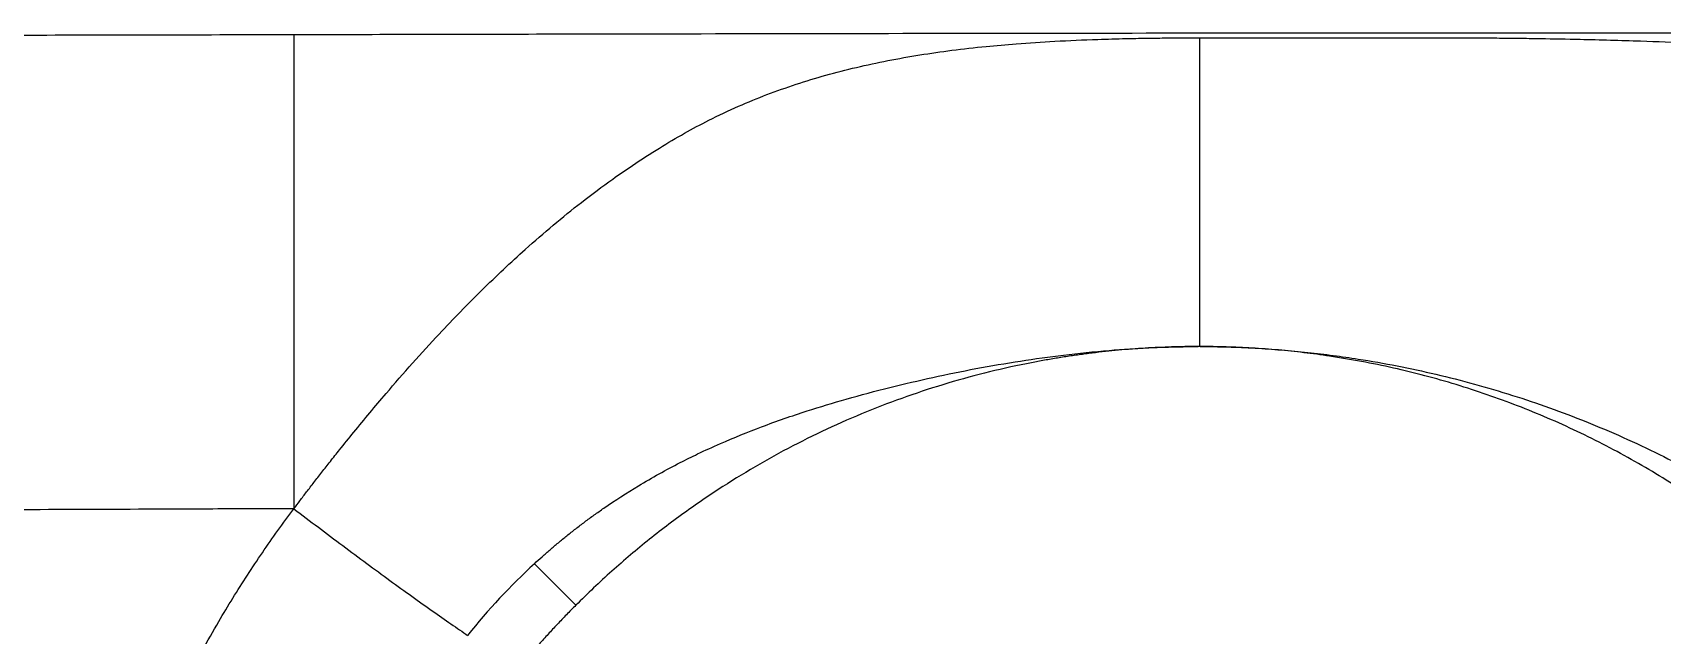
# Model space of a CAD drawing. Extents: x 525 to 609, y 649 to 778.
# Drawn here: x 557.176 to 560.396, y 729.758 to 730.947 of the extents above; entities that cross this region are included whole.
import ezdxf

# ---------------------------------------------------------------- set-up
doc = ezdxf.new("R2010")
doc.units = 0
doc.header["$MEASUREMENT"] = 0
doc.layers.add('1', color=4, linetype='Continuous')

# ---------------------------------------------------------------- blocks, each defined once
blk = doc.blocks.new('JETSETTER')
at = {"layer": '1', "color": 3, "linetype": 'Continuous', "lineweight": 25}
for p, q in [((34.3545, 61.2036), (34.3519, 61.2036)), ((34.3555, 61.2036), (34.3545, 61.2036))]:
    blk.add_line(p, q, dxfattribs=at)
for points, knots in [([(30.4836, 61.8154), (30.525, 61.8155), (30.6127, 61.8156), (30.7862, 61.8158), (31.0919, 61.8163), (31.5246, 61.8171), (32.045, 61.8182), (32.3919, 61.8189), (32.5654, 61.8193)], [0, 0, 0, 0, 0.059603, 0.126444, 0.249999, 0.5, 0.75, 1, 1, 1, 1]), ([(32.5654, 61.8193), (32.7302, 61.8196), (33.0455, 61.8203), (33.5132, 61.8212), (33.9657, 61.8219), (34.4347, 61.8225), (34.9001, 61.8229), (35.2795, 61.8229), (35.5541, 61.8228), (35.7401, 61.8226), (35.9212, 61.8224), (36.0972, 61.8221), (36.2129, 61.8218), (36.27, 61.8217)], [0, 0, 0, 0, 0.133493, 0.255331, 0.37879, 0.5, 0.635063, 0.755647, 0.807196, 0.857404, 0.906273, 0.953805, 1, 1, 1, 1]), ([(32.5654, 61.8193), (32.5654, 61.8139), (32.5654, 61.7907), (32.5654, 61.7257), (32.5654, 61.6354), (32.5654, 61.5231), (32.5654, 61.3902), (32.5654, 61.2378), (32.5654, 61.1241), (32.5654, 61.0061), (32.5654, 60.9449), (32.5654, 60.8836)], [0, 0, 0, 0, 0.125, 0.25, 0.375, 0.5, 0.625, 0.75, 0.875, 0.875, 1, 1, 1, 1]), ([(32.5654, 60.8836), (32.5694, 60.8889), (32.5777, 60.9), (32.5909, 60.9173), (32.6053, 60.936), (32.6209, 60.956), (32.6378, 60.9775), (32.6587, 61.0038), (32.6952, 61.049), (32.7605, 61.1271), (32.845, 61.2218), (32.9368, 61.3161), (33.0302, 61.4038), (33.1163, 61.476), (33.1873, 61.5289), (33.2387, 61.5645), (33.2859, 61.5948), (33.336, 61.6244), (33.3879, 61.6521), (33.4421, 61.6776), (33.4996, 61.7011), (33.5761, 61.7282), (33.6753, 61.7559), (33.7793, 61.7761), (33.8657, 61.7885), (33.9292, 61.7957), (33.997, 61.8016), (34.0704, 61.8064), (34.1431, 61.8095), (34.2034, 61.8112), (34.2475, 61.812), (34.2847, 61.8125), (34.3202, 61.8127), (34.3433, 61.8128), (34.3545, 61.8128)], [0, 0, 0, 0, 0.0084136, 0.0176079, 0.0275835, 0.038341, 0.0498805, 0.0622019, 0.0811942, 0.1239651, 0.1933215, 0.2482881, 0.3037475, 0.3743912, 0.4133145, 0.4376369, 0.4704135, 0.5005335, 0.5291479, 0.5634665, 0.5951259, 0.6268454, 0.6902264, 0.7532026, 0.7837357, 0.8155109, 0.8429206, 0.877103, 0.9142912, 0.9383189, 0.9549329, 0.9707496, 0.9857711, 1, 1, 1, 1]), ([(34.3545, 61.8128), (34.3938, 61.8128), (34.4725, 61.8128), (34.5906, 61.8129), (34.7087, 61.8129), (34.7874, 61.8129), (34.8267, 61.8129)], [0, 0, 0, 0, 0.249994, 0.499999, 0.750024, 1, 1, 1, 1]), ([(34.3545, 61.8128), (34.3545, 61.8073), (34.3545, 61.7984), (34.3545, 61.7753), (34.3545, 61.7469), (34.3545, 61.6901), (34.3545, 61.6198), (34.3545, 61.5361), (34.3545, 61.4383), (34.3545, 61.3637), (34.3545, 61.2855), (34.3545, 61.2446), (34.3545, 61.2036)], [0, 0, 0, 0, 0.125, 0.125, 0.25, 0.375, 0.5, 0.625, 0.75, 0.875, 0.875, 1, 1, 1, 1]), ([(34.8267, 61.8129), (34.8337, 61.8129), (34.8495, 61.8129), (34.8756, 61.8128), (34.907, 61.8127), (34.9436, 61.8124), (34.9844, 61.812), (35.0392, 61.8112), (35.1201, 61.8097), (35.2517, 61.8061), (35.4202, 61.7987), (35.609, 61.784), (35.7917, 61.761), (35.9198, 61.7366), (36.0051, 61.7164), (36.0489, 61.7051), (36.0937, 61.6923), (36.1359, 61.6792), (36.1762, 61.6656), (36.2172, 61.6504), (36.2551, 61.6352), (36.2792, 61.6245), (36.2908, 61.6193)], [0, 0, 0, 0, 0.013029, 0.029288, 0.048779, 0.071501, 0.0975, 0.124971, 0.174247, 0.249542, 0.374172, 0.499071, 0.624214, 0.749477, 0.773364, 0.812128, 0.847229, 0.874764, 0.9089, 0.941153, 0.971521, 1, 1, 1, 1]), ([(33.0404, 60.7751), (33.0454, 60.7798), (33.0557, 60.7891), (33.0715, 60.8029), (33.0878, 60.8167), (33.1047, 60.8305), (33.1221, 60.8442), (33.1401, 60.8579), (33.1586, 60.8714), (33.1934, 60.896), (33.2492, 60.9319), (33.3116, 60.9665), (33.366, 60.9934), (33.4193, 61.0177), (33.4912, 61.0468), (33.5743, 61.0756), (33.659, 61.1011), (33.7419, 61.1232), (33.8274, 61.1431), (33.9134, 61.1606), (33.9995, 61.1753), (34.0872, 61.1875), (34.1591, 61.1949), (34.2171, 61.1992), (34.26, 61.2016), (34.3052, 61.2032), (34.336, 61.2035), (34.3519, 61.2036)], [0, 0, 0, 0, 0.014598, 0.029491, 0.044678, 0.06016, 0.075935, 0.092002, 0.10836, 0.125007, 0.182925, 0.249989, 0.277217, 0.312486, 0.374981, 0.442411, 0.499991, 0.563205, 0.624991, 0.686643, 0.749992, 0.810618, 0.874994, 0.903861, 0.934316, 0.966361, 1, 1, 1, 1]), ([(34.3519, 61.2036), (34.3431, 61.2036), (34.3255, 61.2035), (34.2992, 61.2028), (34.273, 61.2018), (34.2468, 61.2004), (34.2206, 61.1986), (34.1944, 61.1964), (34.1683, 61.1937), (34.1423, 61.1908), (34.1163, 61.1874), (34.0903, 61.1836), (34.0643, 61.1794), (34.0384, 61.1748), (33.9653, 61.1608), (33.8462, 61.1309), (33.6853, 61.0731), (33.5308, 61), (33.4191, 60.9329), (33.3455, 60.8821), (33.3061, 60.8533), (33.2676, 60.8235), (33.2299, 60.7925), (33.1931, 60.7605), (33.1571, 60.7275), (33.1339, 60.7047), (33.1223, 60.6932)], [0, 0, 0, 0, 0.019284, 0.038543, 0.057783, 0.077007, 0.096219, 0.115425, 0.134628, 0.153833, 0.173045, 0.192267, 0.211504, 0.23076, 0.25004, 0.375018, 0.499982, 0.624949, 0.749942, 0.78571, 0.821416, 0.857089, 0.892755, 0.928444, 0.964183, 1, 1, 1, 1]), ([(34.3555, 61.2036), (34.3647, 61.2036), (34.383, 61.2035), (34.4102, 61.2029), (34.4372, 61.2019), (34.464, 61.2006), (34.4904, 61.199), (34.5166, 61.197), (34.5425, 61.1948), (34.5681, 61.1922), (34.5934, 61.1893), (34.6184, 61.1861), (34.6431, 61.1827), (34.7111, 61.1725), (34.8218, 61.1508), (34.9722, 61.1094), (35.1199, 61.0567), (35.2609, 60.9937), (35.3994, 60.9186), (35.5307, 60.8329), (35.6353, 60.7509), (35.7129, 60.6812), (35.7896, 60.6058), (35.8757, 60.5077), (35.9668, 60.3812), (36.0445, 60.249), (36.0961, 60.1382), (36.1283, 60.0562), (36.146, 60.0063), (36.1621, 59.9565), (36.1766, 59.9066), (36.1895, 59.8568), (36.1968, 59.8235), (36.2005, 59.8069)], [0, 0, 0, 0, 0.010985, 0.021867, 0.032644, 0.043319, 0.05389, 0.064358, 0.074724, 0.084988, 0.09515, 0.10521, 0.115169, 0.125027, 0.18754, 0.250025, 0.31153, 0.375019, 0.434733, 0.500011, 0.562507, 0.593718, 0.625019, 0.691367, 0.749997, 0.811778, 0.874973, 0.896292, 0.917422, 0.938359, 0.959102, 0.97965, 1, 1, 1, 1]), ([(35.5868, 58.2287), (35.5929, 58.2348), (35.6049, 58.247), (35.6227, 58.2656), (35.6401, 58.2844), (35.6573, 58.3034), (35.6742, 58.3227), (35.6908, 58.3423), (35.7071, 58.3621), (35.7231, 58.3821), (35.7389, 58.4023), (35.7749, 58.4502), (35.8282, 58.5278), (35.8929, 58.6387), (35.9492, 58.754), (35.9969, 58.8732), (36.0357, 58.9955), (36.0752, 59.1619), (36.1014, 59.3748), (36.0951, 59.632), (36.0512, 59.8856), (35.9706, 60.1299), (35.855, 60.3597), (35.7069, 60.5701), (35.5296, 60.7564), (35.3606, 60.8885), (35.2149, 60.9783), (35.101, 61.0375), (34.9831, 61.0881), (34.8617, 61.1299), (34.7376, 61.1627), (34.6366, 61.1815), (34.5603, 61.1917), (34.5093, 61.197), (34.4581, 61.2008), (34.4069, 61.2032), (34.3727, 61.2035), (34.3555, 61.2036)], [0, 0, 0, 0, 0.006271, 0.012535, 0.018793, 0.025046, 0.031296, 0.037545, 0.043792, 0.050041, 0.056292, 0.062546, 0.093816, 0.125066, 0.15632, 0.187575, 0.218824, 0.250085, 0.312563, 0.375049, 0.437536, 0.500016, 0.562489, 0.624962, 0.687443, 0.749925, 0.781182, 0.812442, 0.843694, 0.874956, 0.906208, 0.93747, 0.949986, 0.962486, 0.974981, 0.987482, 1, 1, 1, 1]), ([(32.5654, 60.8836), (32.5316, 60.8835), (32.4454, 60.8832), (32.273, 60.8825), (32.0401, 60.8815), (31.7814, 60.8811), (31.5199, 60.882), (31.2691, 60.8847), (31.0378, 60.8893), (30.838, 60.895), (30.6655, 60.9011), (30.5515, 60.9062), (30.4951, 60.9087)], [0, 0, 0, 0, 0.048981, 0.124976, 0.249975, 0.386674, 0.499984, 0.628889, 0.749993, 0.834943, 0.91827, 1, 1, 1, 1]), ([(32.1708, 58.8501), (32.1683, 58.8598), (32.1632, 58.8791), (32.156, 58.9083), (32.1492, 58.9375), (32.1428, 58.9668), (32.1367, 58.9962), (32.131, 59.0256), (32.1257, 59.0552), (32.1208, 59.0849), (32.1109, 59.149), (32.0991, 59.2481), (32.0909, 59.3823), (32.0902, 59.5167), (32.0994, 59.6951), (32.1298, 59.9164), (32.1848, 60.1327), (32.2431, 60.3009), (32.2939, 60.4245), (32.3516, 60.5449), (32.4031, 60.6386), (32.4446, 60.7073), (32.4732, 60.7525), (32.5029, 60.797), (32.5335, 60.8407), (32.5548, 60.8693), (32.5654, 60.8836)], [0, 0, 0, 0, 0.013997, 0.027989, 0.041979, 0.05597, 0.069965, 0.083968, 0.097981, 0.112007, 0.126049, 0.188784, 0.251581, 0.314129, 0.37669, 0.501437, 0.626, 0.688335, 0.750556, 0.812941, 0.875177, 0.900213, 0.925199, 0.950149, 0.975078, 1, 1, 1, 1]), ([(32.5654, 60.8836), (32.5975, 60.8591), (32.63, 60.8346), (32.6938, 60.787), (32.7251, 60.764), (32.7846, 60.7206), (32.8128, 60.7004), (32.8646, 60.6638), (32.8881, 60.6475), (32.9086, 60.6337)], [0, 0, 0, 0, 0.25, 0.25, 0.5, 0.5, 0.75, 0.75, 1, 1, 1, 1]), ([(33.0404, 60.7751), (33.0503, 60.7652), (33.0629, 60.7526), (33.0911, 60.7244), (33.1067, 60.7088), (33.1223, 60.6932)], [0, 0, 0, 0, 0.5, 0.5, 1, 1, 1, 1]), ([(33.1223, 60.6932), (33.1161, 60.687), (33.1037, 60.6745), (33.0855, 60.6554), (33.0675, 60.6361), (33.0499, 60.6165), (33.0326, 60.5967), (33.0156, 60.5766), (32.999, 60.5563), (32.9826, 60.5357), (32.9665, 60.5149), (32.9508, 60.4938), (32.9353, 60.4725), (32.9202, 60.4509), (32.8783, 60.3893), (32.815, 60.2838), (32.7419, 60.1289), (32.6842, 59.9676), (32.6426, 59.8015), (32.6174, 59.632), (32.6091, 59.461), (32.6174, 59.2899), (32.6426, 59.1204), (32.6842, 58.9542), (32.742, 58.7929), (32.8152, 58.638), (32.9033, 58.4912), (33.0053, 58.3536), (33.1203, 58.2267), (33.2472, 58.1116), (33.3848, 58.0097), (33.5317, 57.9215), (33.6866, 57.8484), (33.8478, 57.7906), (34.014, 57.749), (34.1834, 57.7238), (34.3545, 57.7155), (34.5256, 57.7238), (34.695, 57.749), (34.8612, 57.7906), (35.0224, 57.8483), (35.1773, 57.9215), (35.2893, 57.9886), (35.3631, 58.0395), (35.4026, 58.0683), (35.4412, 58.0982), (35.479, 58.1292), (35.5159, 58.1613), (35.5519, 58.1943), (35.5752, 58.2172), (35.5868, 58.2287)], [0, 0, 0, 0, 0.004827, 0.009647, 0.014461, 0.019271, 0.024078, 0.028882, 0.033686, 0.038489, 0.043293, 0.048099, 0.052908, 0.057722, 0.062541, 0.093781, 0.125035, 0.156273, 0.187523, 0.218772, 0.250007, 0.281251, 0.312511, 0.343765, 0.375021, 0.40627, 0.437519, 0.468758, 0.500007, 0.53125, 0.562493, 0.593739, 0.624988, 0.656237, 0.687489, 0.718733, 0.749986, 0.781233, 0.812476, 0.843717, 0.874964, 0.906209, 0.937455, 0.946406, 0.95534, 0.964264, 0.973185, 0.98211, 0.991046, 1, 1, 1, 1])]:
    blk.add_open_spline(points, degree=3, knots=knots, dxfattribs=at)
blk.add_open_spline([(33.0404, 60.7751), (32.993, 60.7315), (32.9488, 60.6842), (32.9086, 60.6337)], degree=3, dxfattribs=at)

msp = doc.modelspace()

# ---------------------------------------------------------------- block references
at = {"layer": '1'}
msp.add_blockref('JETSETTER', (525.1273, 669.1243), dxfattribs=at)

doc.saveas('drawing.dxf')
